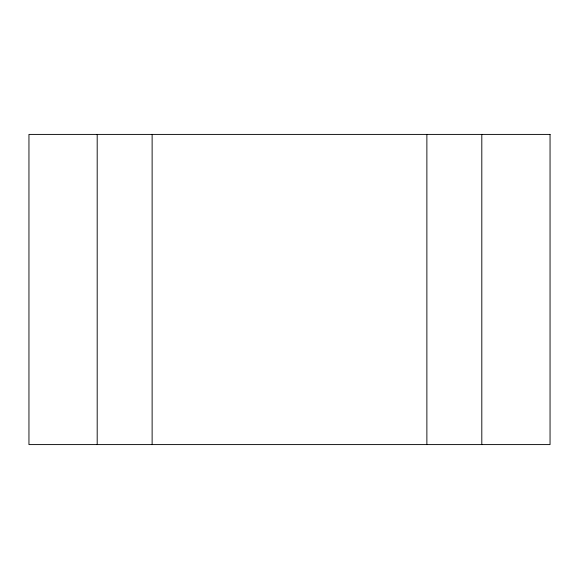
<?xml version="1.0" encoding="UTF-8"?>
<svg xmlns="http://www.w3.org/2000/svg" width="579" height="579" viewBox="0 0 579 579"><rect width="100%" height="100%" fill="white"/><g stroke="black" fill="none" stroke-linecap="round" stroke-linejoin="round"><path stroke-width="0.87" d="M481.808 134.408L481.808 444.592M426.875 134.408L426.875 444.592M152.125 134.408L152.125 444.592M97.192 134.408L97.192 444.592M550.05 134.408L28.95 134.408L28.95 444.592L550.05 444.592L550.05 134.408"/></g></svg>
